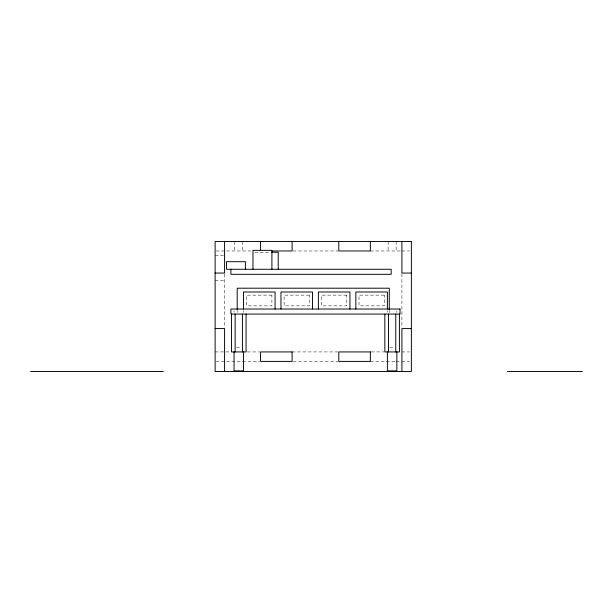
<?xml version="1.0" encoding="UTF-8"?>
<svg xmlns="http://www.w3.org/2000/svg" width="613" height="613" viewBox="0 0 613 613"><rect width="100%" height="100%" fill="white"/><g stroke="black" fill="none" stroke-linecap="round" stroke-linejoin="round"><path stroke-width="0.46" stroke-dasharray="3.06 2.3" d="M216.067 250.97L224.58 250.97M226.481 250.97L252.035 250.97M293.06 250.97L337.847 250.97M370.352 250.97L400.948 250.97M401.906 250.97L409.476 250.97M254.847 252.234L270.739 252.234M215.117 255.491L223.638 255.491M215.117 280.731L224.58 280.731M236.419 347.203L241.147 347.203M389.753 347.203L394.488 347.203M215.117 351.931L230.266 351.931M247.3 351.931L259.606 351.931M292.102 351.931L337.847 351.931M371.309 351.931L383.738 351.931M401.906 351.931L409.476 351.931M216.067 361.402L224.58 361.402M226.481 361.402L259.606 361.402M293.06 361.402L337.847 361.402M370.352 361.402L395.592 361.402M396.167 361.402L400.948 361.402M401.906 361.402L409.476 361.402M401.906 274.011L401.906 327.626M396.856 310.707L396.856 312.392M396.128 241.507L396.128 250.97M389.278 310.638L389.278 312.507M388.113 241.507L388.113 250.97M387.385 310.707L387.385 312.392M243.514 310.707L243.514 312.392M242.786 241.507L242.786 250.97M237.208 310.638L237.208 312.507M234.771 241.507L234.771 250.97M234.051 310.707L234.051 312.392M224.58 274.011L224.58 327.626M271.911 295.144L246.671 295.144L246.671 305.872L271.911 305.872L271.911 295.144M309.366 295.144L284.118 295.144L284.118 305.872L309.366 305.872L309.366 295.144M346.782 295.144L321.541 295.144L321.541 305.872L346.782 305.872L346.782 295.144M384.236 295.144L358.996 295.144L358.996 305.872L384.236 305.872L384.236 295.144"/><path stroke-width="0.92" d="M272.026 250.97L292.102 250.97L292.102 241.507M271.674 252.234L278.218 252.234L278.218 269.268M215.117 273.053L224.58 273.053L224.58 241.507M411.369 273.053L401.906 273.053L401.906 241.507M215.117 328.583L224.58 328.583L224.58 371.493M411.369 328.583L401.906 328.583L401.906 371.493M30.65 371.493L163.326 371.493M507.418 371.493L582.35 371.493M399.408 314.071L399.408 351.931L384.834 351.931L384.834 314.071M396.856 351.931L396.856 370.865L387.385 370.865L387.385 351.931M395.768 314.071L395.768 351.931M389.278 309.703L389.278 288.202L237.208 288.202L237.208 309.703M388.481 314.071L388.481 351.931M387.385 309.021L387.385 291.987L355.839 291.987L355.839 309.021M370.352 241.507L370.352 250.97L338.797 250.97L338.797 241.507M349.939 309.021L349.939 291.987L318.385 291.987L318.385 309.021M312.515 309.021L312.515 291.987L280.969 291.987L280.969 309.021M275.068 309.021L275.068 291.987L243.514 291.987L243.514 309.021M271.911 269.268L271.911 250.342L252.977 250.342L252.977 269.268M260.556 241.507L260.556 250.02M246.066 314.071L246.066 351.931L231.492 351.931L231.492 314.071M245.407 269.268L245.407 261.697L226.511 261.697L226.511 269.268L391.178 269.268L391.178 274.317L230.894 274.317L230.894 269.268M243.514 351.931L243.514 370.865L234.051 370.865L234.051 351.931M242.426 314.071L242.426 351.931M235.139 314.071L235.139 351.931M411.369 241.507L215.117 241.507L215.117 371.493L411.369 371.493L411.369 241.507M400.005 309.021L230.894 309.021L230.894 314.071L400.005 314.071L400.005 309.021M292.102 351.931L260.556 351.931L260.556 361.402L292.102 361.402L292.102 351.931M370.352 351.931L338.797 351.931L338.797 361.402L370.352 361.402L370.352 351.931"/></g></svg>
